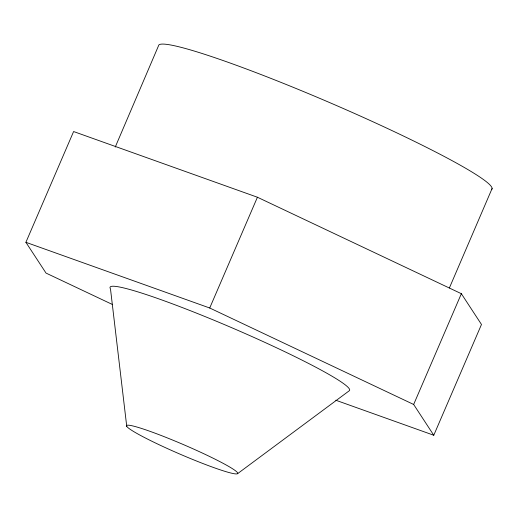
<?xml version="1.0" encoding="UTF-8"?>
<svg xmlns="http://www.w3.org/2000/svg" width="518" height="518" viewBox="0 0 518 518"><rect width="100%" height="100%" fill="white"/><g stroke="black" fill="none" stroke-linecap="round" stroke-linejoin="round"><path stroke-width="0.78" d="M115.242 147.073L158.884 44.917A181.546 15.19 23.3 0 1 337.982 106.19A181.546 15.19 23.3 0 1 491.614 189.549M449.378 287.969L492.1 188.494M112.542 304.545L46.024 273.083L25.9 242.314L73.608 131.54L257.42 197.235L461.357 293.7L481.481 324.469L433.773 435.243L335.793 400.226M25.9 242.314L209.719 308.003L257.42 197.235M433.773 435.243L413.655 404.467L461.357 293.7M237.548 473.685A60.515 5.063 23.3 0 0 158.508 434.472A60.515 5.063 23.3 0 0 150.343 440.488A60.515 5.063 23.3 0 0 237.548 473.685L349.242 390.779A130.394 10.91 23.3 0 0 229.552 326.78A130.394 10.91 23.3 0 0 110.483 288.863L126.742 426.385M209.719 308.003L413.655 404.467"/></g></svg>
